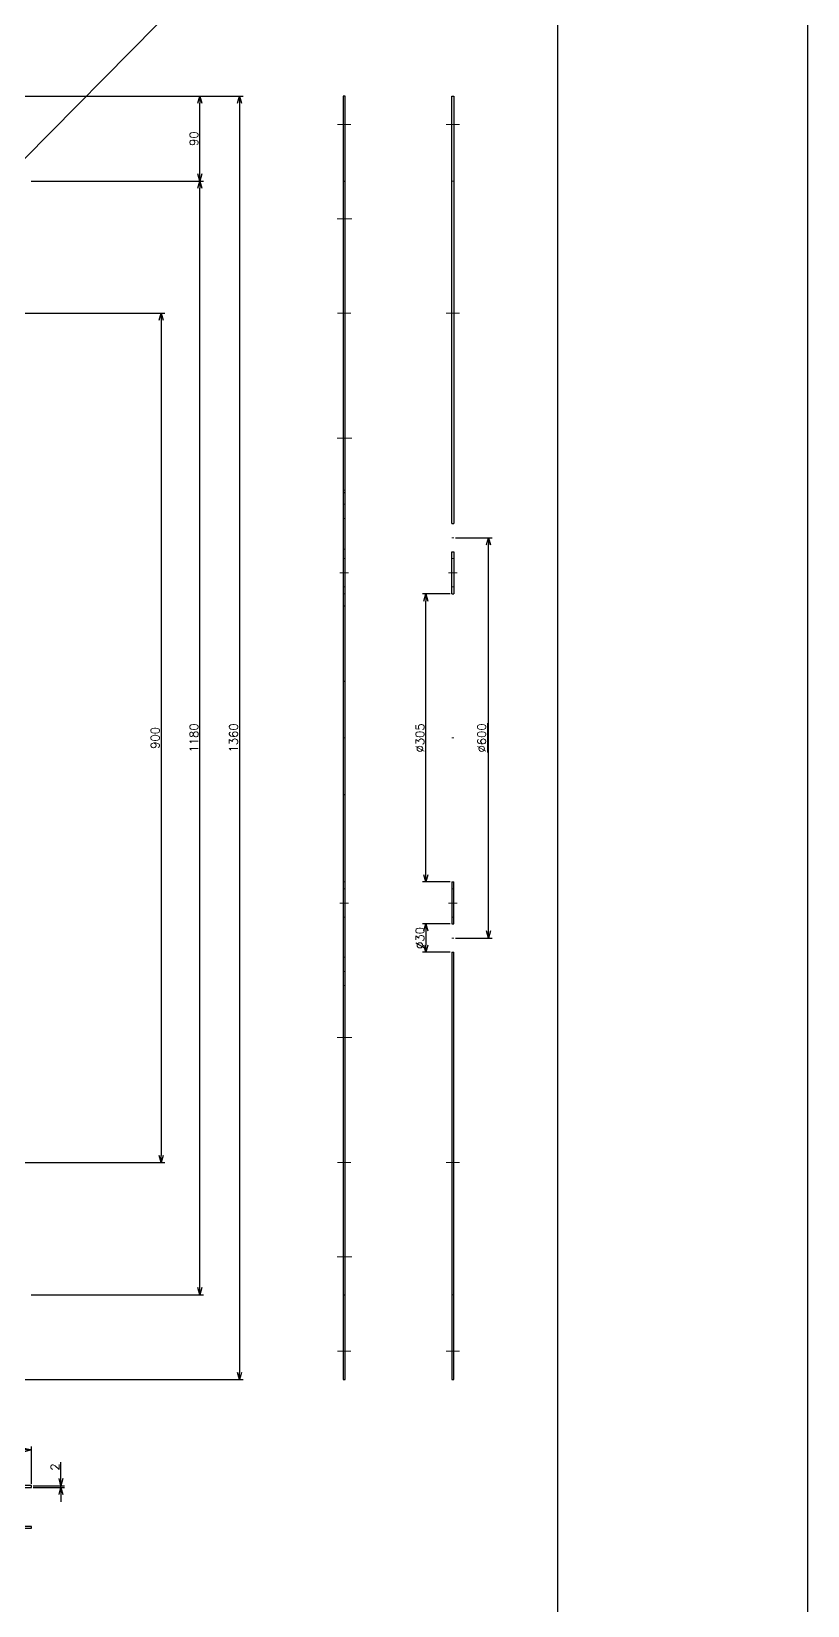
# Model space of a CAD drawing. Header units: millimetres. Extents: x -16130 to 36813, y -8099 to 27484.
# Drawn here: x 35991 to 36813, y 19036 to 20704 of the extents above; entities that cross this region are included whole.
import ezdxf

# ---------------------------------------------------------------- set-up
doc = ezdxf.new("R2010")
doc.units = ezdxf.units.MM
doc.header["$LTSCALE"] = 6
doc.header["$PDMODE"] = 99
doc.header["$PDSIZE"] = 1
doc.linetypes.add('CENTER2', pattern=[28.575, 19.05, -3.175, 3.175, -3.175])
doc.linetypes.add('HIDDEN', pattern=[9.525, 6.35, -3.175])
for name, color, linetype, lineweight in [('04_HIDDEN', 2, 'HIDDEN', 13), ('05_CENTER', 4, 'CENTER2', 13), ('08_DIM', 3, 'Continuous', 13)]:
    doc.layers.add(name, color=color, linetype=linetype, lineweight=lineweight)
doc.layers.add('10_DRAFT', color=8, linetype='Continuous', lineweight=0, plot=False)
doc.styles.add('KSS_TXT', font='txt.shx', dxfattribs={"bigfont": 'extfont2.shx'})
doc.dimstyles.new('KSS_DIM', dxfattribs={"dimtxt": 3, "dimasz": 2.5, "dimexe": 1.25, "dimexo": 0.625, "dimtad": 1, "dimdsep": 46, "dimtxsty": 'KSS_TXT', "dimblk": 'OPEN30', "dimcen": 0, "dimazin": 2, "dimtfac": 0.75, "dimtmove": 0, "dimatfit": 3, "dimldrblk": 'OPEN30', "dimfxl": 1, "dimtolj": 1, "dimarcsym": 0})

# ---------------------------------------------------------------- blocks, each defined once
blk = doc.blocks.new('A$C5A4A6E18_1_1')
at = {"color": 0}
for p, q in [((-2, 590), (0, 590)), ((-2, -590), (0, -590))]:
    blk.add_line(p, q, dxfattribs=at)
at = {"color": 252}
for p, q in [((-2, 260), (0, 260)), ((-2, 140), (0, 140)), ((-2, 60), (0, 60)), ((-2, -60), (0, -60))]:
    blk.add_line(p, q, dxfattribs=at)
at = {"color": 0}
blk.add_lwpolyline([(0, -680), (0, 680), (-2, 680), (-2, -680)], close=True, dxfattribs=at)
at = {"layer": '04_HIDDEN'}
for p, q in [((-2, 262.5), (0, 262.5)), ((-2, 232.5), (0, 232.5)), ((-2, 190), (0, 190)), ((-2, 160), (0, 160)), ((-2, 152.5), (0, 152.5)), ((-2, -152.5), (0, -152.5)), ((-2, -160), (0, -160)), ((-2, -190), (0, -190)), ((-2, -232.5), (0, -232.5)), ((-2, -262.5), (0, -262.5))]:
    blk.add_line(p, q, dxfattribs=at)
at = {"layer": '05_CENTER'}
for p, q in [((6.1, 650), (-8.1, 650)), ((6.1, 450), (-8.1, 450)), ((-5.6, 175), (3.6, 175)), ((-5.6, -175), (3.6, -175)), ((6.1, -450), (-8.1, -450)), ((6.1, -650), (-8.1, -650))]:
    blk.add_line(p, q, dxfattribs=at)
at = {"layer": '05_CENTER', "color": 9}
for p, q in [((-8.4, 549.9), (7.2, 549.9)), ((-8.4, 317.5), (7.2, 317.5)), ((-8.4, -317.5), (7.2, -317.5)), ((-8.4, -549.9), (7.2, -549.9))]:
    blk.add_line(p, q, dxfattribs=at)
at = {"layer": '10_DRAFT'}
for p, q in [((-2, 247.5), (0, 247.5)), ((-2, 200), (0, 200)), ((-2, 0), (0, 0)), ((-2, -247.5), (0, -247.5))]:
    blk.add_line(p, q, dxfattribs=at)
blk = doc.blocks.new('A$C76434E7E_1_1')
at = {"color": 252}
for p, q in [((210, 2), (210, 0)), ((330, 2), (330, 0))]:
    blk.add_line(p, q, dxfattribs=at)
at = {"color": 0}
blk.add_line((590, 0), (590, 2), dxfattribs=at)
blk.add_lwpolyline([(-590, 0), (680, 0), (680, 2), (-590, 2)], close=True, dxfattribs=at)
at = {"layer": '04_HIDDEN', "color": 254}
for p, q in [((-554.5, 2), (-554.5, 0)), ((-434.5, 2), (-434.5, 0))]:
    blk.add_line(p, q, dxfattribs=at)
at = {"layer": '04_HIDDEN'}
for p, q in [((-262.5, 2), (-262.5, 0)), ((-232.5, 2), (-232.5, 0)), ((-190, 2), (-190, 0)), ((-160, 2), (-160, 0)), ((-152.5, 2), (-152.5, 0)), ((152.5, 2), (152.5, 0)), ((160, 2), (160, 0)), ((190, 2), (190, 0)), ((232.5, 2), (232.5, 0)), ((262.5, 2), (262.5, 0))]:
    blk.add_line(p, q, dxfattribs=at)
at = {"layer": '05_CENTER', "color": 9}
for p, q in [((-549.9, 8.4), (-549.9, -7.2)), ((-317.5, 8.4), (-317.5, -7.2)), ((317.5, 8.4), (317.5, -7.2)), ((549.9, 8.4), (549.9, -7.2))]:
    blk.add_line(p, q, dxfattribs=at)
at = {"layer": '05_CENTER'}
for p, q in [((-450, -6.1), (-450, 8.1)), ((-175, 5.6), (-175, -3.6)), ((175, 5.6), (175, -3.6)), ((450, -6.1), (450, 8.1)), ((650, -6.1), (650, 8.1))]:
    blk.add_line(p, q, dxfattribs=at)
at = {"layer": '10_DRAFT'}
for p, q in [((-494.5, 2), (-494.5, 0)), ((-247.5, 2), (-247.5, 0)), ((0, 2), (0, 0)), ((247.5, 2), (247.5, 0)), ((270, 2), (270, 0))]:
    blk.add_line(p, q, dxfattribs=at)
blk = doc.blocks.new('_Open30')
at = {"color": 0, "linetype": 'ByBlock', "lineweight": -2}
for p, q in [((-1, 0.27), (0, 0)), ((0, 0), (-1, -0.27)), ((0, 0), (-1, 0))]:
    blk.add_line(p, q, dxfattribs=at)
blk = doc.blocks.new('*D1866')
at = {"layer": '08_DIM', "color": 0, "lineweight": -2, "transparency": 16777216}
for p, q in [((36022.4, 19170.1), (36022.4, 19187.4)), ((35993, 19162.6), (36026.1, 19162.6)), ((35993, 19160.6), (36026.1, 19160.6)), ((36022.4, 19160.6), (36022.4, 19162.6)), ((36022.4, 19153.1), (36022.4, 19145.6))]:
    blk.add_line(p, q, dxfattribs=at)
at = {"layer": 'Defpoints', "color": 0, "transparency": 16777216}
for p in [(35991.2, 19162.6), (35991.2, 19160.6), (36022.4, 19162.6)]:
    blk.add_point(p, dxfattribs=at)
at = {"layer": '08_DIM', "color": 0, "lineweight": -2, "transparency": 16777216, "xscale": 7.5, "yscale": 7.5, "zscale": 7.5}
for p, rotation in [((36022.4, 19162.6), 270), ((36022.4, 19160.6), 90)]:
    blk.add_blockref('_Open30', p, dxfattribs=dict(at, rotation=rotation))
at = {"layer": '08_DIM', "color": 0, "transparency": 16777216, "insert": (36016, 19182.5), "char_height": 9, "attachment_point": 5, "rotation": 90, "style": 'KSS_TXT'}
blk.add_mtext('\\A1;2', dxfattribs=at)
blk = doc.blocks.new('*D1871')
at = {"layer": '08_DIM', "color": 0, "lineweight": -2, "transparency": 16777216}
for p, q in [((35973.4, 20405), (36132.3, 20405)), ((36128.6, 20397.5), (36128.6, 19512.5)), ((35973.4, 19505), (36132.3, 19505))]:
    blk.add_line(p, q, dxfattribs=at)
at = {"layer": 'Defpoints', "color": 0, "transparency": 16777216}
for p in [(35971.5, 20405), (35971.5, 19505), (36128.6, 19505)]:
    blk.add_point(p, dxfattribs=at)
at = {"layer": '08_DIM', "color": 0, "lineweight": -2, "transparency": 16777216, "xscale": 7.5, "yscale": 7.5, "zscale": 7.5}
for p, rotation in [((36128.6, 20405), 90), ((36128.6, 19505), 270)]:
    blk.add_blockref('_Open30', p, dxfattribs=dict(at, rotation=rotation))
at = {"layer": '08_DIM', "color": 0, "transparency": 16777216, "insert": (36122.2, 19955), "char_height": 9, "attachment_point": 5, "rotation": 90, "style": 'KSS_TXT'}
blk.add_mtext('\\A1;900', dxfattribs=at)
blk = doc.blocks.new('*D1872')
at = {"layer": '08_DIM', "color": 0, "lineweight": -2, "transparency": 16777216}
for p, q in [((35991, 20545), (36173.4, 20545)), ((36169.6, 19372.5), (36169.6, 20537.5)), ((35991, 19365), (36173.4, 19365))]:
    blk.add_line(p, q, dxfattribs=at)
at = {"layer": 'Defpoints', "color": 0, "transparency": 16777216}
for p in [(35989.2, 20545), (36169.6, 20545), (35989.2, 19365)]:
    blk.add_point(p, dxfattribs=at)
at = {"layer": '08_DIM', "color": 0, "lineweight": -2, "transparency": 16777216, "xscale": 7.5, "yscale": 7.5, "zscale": 7.5}
for p, rotation in [((36169.6, 20545), 90), ((36169.6, 19365), 270)]:
    blk.add_blockref('_Open30', p, dxfattribs=dict(at, rotation=rotation))
at = {"layer": '08_DIM', "color": 0, "transparency": 16777216, "insert": (36163.3, 19955), "char_height": 9, "attachment_point": 5, "rotation": 90, "style": 'KSS_TXT'}
blk.add_mtext('\\A1;1180', dxfattribs=at)
blk = doc.blocks.new('*D1873')
at = {"layer": '08_DIM', "color": 0, "lineweight": -2, "transparency": 16777216}
for p, q in [((35901, 20635), (36215.3, 20635)), ((36211.6, 20627.5), (36211.6, 19282.5)), ((35901, 19275), (36215.3, 19275))]:
    blk.add_line(p, q, dxfattribs=at)
at = {"layer": 'Defpoints', "color": 0, "transparency": 16777216}
for p in [(35899.2, 20635), (35899.2, 19275), (36211.6, 19275)]:
    blk.add_point(p, dxfattribs=at)
at = {"layer": '08_DIM', "color": 0, "lineweight": -2, "transparency": 16777216, "xscale": 7.5, "yscale": 7.5, "zscale": 7.5}
for p, rotation in [((36211.6, 20635), 90), ((36211.6, 19275), 270)]:
    blk.add_blockref('_Open30', p, dxfattribs=dict(at, rotation=rotation))
at = {"layer": '08_DIM', "color": 0, "transparency": 16777216, "insert": (36205.2, 19955), "char_height": 9, "attachment_point": 5, "rotation": 90, "style": 'KSS_TXT'}
blk.add_mtext('\\A1;1360', dxfattribs=at)
blk = doc.blocks.new('*D1874')
at = {"layer": '08_DIM', "color": 0, "lineweight": -2, "transparency": 16777216}
for p, q in [((35901, 20635), (36173.4, 20635)), ((36169.6, 20552.5), (36169.6, 20627.5)), ((35991, 20545), (36173.4, 20545))]:
    blk.add_line(p, q, dxfattribs=at)
at = {"layer": 'Defpoints', "color": 0, "transparency": 16777216}
for p in [(35899.2, 20635), (36169.6, 20635), (35989.2, 20545)]:
    blk.add_point(p, dxfattribs=at)
at = {"layer": '08_DIM', "color": 0, "lineweight": -2, "transparency": 16777216, "xscale": 7.5, "yscale": 7.5, "zscale": 7.5}
for p, rotation in [((36169.6, 20635), 90), ((36169.6, 20545), 270)]:
    blk.add_blockref('_Open30', p, dxfattribs=dict(at, rotation=rotation))
at = {"layer": '08_DIM', "color": 0, "transparency": 16777216, "insert": (36163.3, 20590), "char_height": 9, "attachment_point": 5, "rotation": 90, "style": 'KSS_TXT'}
blk.add_mtext('\\A1;90', dxfattribs=at)
blk = doc.blocks.new('A$C69D85121_1_1')
at = {"color": 0}
blk.add_line((590, 0), (590, 2), dxfattribs=at)
for points in [[(-554.5, 2), (-590, 2), (-590, 0), (-554.5, 0)], [(-315, 2), (-434.5, 2)], [(-434.5, 0), (-315, 0)], [(-152.5, 2), (-285, 2)], [(-285, 0), (-152.5, 0)], [(285, 2), (152.5, 2)], [(152.5, 0), (285, 0)], [(315, 0), (680, 0), (680, 2), (315, 2)]]:
    blk.add_lwpolyline(points, dxfattribs=at)
at = {"layer": '04_HIDDEN', "color": 254}
for p, q in [((-554.5, 2), (-554.5, 0)), ((-434.5, 2), (-434.5, 0))]:
    blk.add_line(p, q, dxfattribs=at)
at = {"layer": '04_HIDDEN'}
for p, q in [((-315, 2), (-315, 0)), ((-285, 2), (-285, 0)), ((-190, 2), (-190, 0)), ((-160, 2), (-160, 0)), ((-152.5, 2), (-152.5, 0)), ((152.5, 2), (152.5, 0)), ((160, 2), (160, 0)), ((190, 2), (190, 0)), ((285, 2), (285, 0)), ((315, 2), (315, 0))]:
    blk.add_line(p, q, dxfattribs=at)
at = {"layer": '05_CENTER'}
for p, q in [((-175, 5.6), (-175, -3.6)), ((175, 5.6), (175, -3.6)), ((450, -6.1), (450, 8.1)), ((650, -6.1), (650, 8.1))]:
    blk.add_line(p, q, dxfattribs=at)
at = {"layer": '10_DRAFT'}
for p, q in [((-494.5, 2), (-494.5, 0)), ((-300, 2), (-300, 0)), ((0, 2), (0, 0)), ((300, 2), (300, 0))]:
    blk.add_line(p, q, dxfattribs=at)
blk = doc.blocks.new('A$C11093AEF_1_1')
at = {"color": 0}
for p, q in [((-2, 227.1), (0, 227.1)), ((-2, 197.1), (0, 197.1)), ((-2, 152.5), (0, 152.5)), ((-2, -152.5), (0, -152.5)), ((-2, -197.1), (0, -197.1)), ((-2, -227.1), (0, -227.1))]:
    blk.add_line(p, q, dxfattribs=at)
for points in [[(-2, 227.1), (-2, 680), (0, 680), (0, 227.1)], [(-2, 152.5), (-2, 197.1)], [(0, 197.1), (0, 152.5)], [(-2, -152.5), (-2, -197.1)], [(0, -197.1), (0, -152.5)], [(-2, -227.1), (-2, -680), (0, -680), (0, -227.1)]]:
    blk.add_lwpolyline(points, dxfattribs=at)
at = {"layer": '04_HIDDEN'}
for p, q in [((-2, 590), (0, 590)), ((-2, 190), (0, 190)), ((-2, 160), (0, 160)), ((-2, -160), (0, -160)), ((-2, -190), (0, -190)), ((-2, -590), (0, -590))]:
    blk.add_line(p, q, dxfattribs=at)
at = {"layer": '05_CENTER'}
for p, q in [((6.1, 650), (-8.1, 650)), ((6.1, 450), (-8.1, 450)), ((-5.6, 175), (3.6, 175)), ((-5.6, -175), (3.6, -175)), ((6.1, -450), (-8.1, -450)), ((6.1, -650), (-8.1, -650))]:
    blk.add_line(p, q, dxfattribs=at)
at = {"layer": '10_DRAFT'}
for p, q in [((-2, 212.1), (0, 212.1)), ((-2, 0), (0, 0)), ((-2, -212.1), (0, -212.1))]:
    blk.add_line(p, q, dxfattribs=at)
blk = doc.blocks.new('*D2592')
at = {"layer": '08_DIM', "color": 0, "lineweight": -2, "transparency": 16777216}
for p, q in [((36434.7, 20107.5), (36405.3, 20107.5)), ((36409, 19810), (36409, 20100)), ((36434.7, 19802.5), (36405.3, 19802.5))]:
    blk.add_line(p, q, dxfattribs=at)
at = {"layer": 'Defpoints', "color": 0, "transparency": 16777216}
for p in [(36409, 20107.5), (36436.6, 20107.5), (36436.6, 19802.5)]:
    blk.add_point(p, dxfattribs=at)
at = {"layer": '08_DIM', "color": 0, "lineweight": -2, "transparency": 16777216, "xscale": 7.5, "yscale": 7.5, "zscale": 7.5}
for p, rotation in [((36409, 20107.5), 90), ((36409, 19802.5), 270)]:
    blk.add_blockref('_Open30', p, dxfattribs=dict(at, rotation=rotation))
at = {"layer": '08_DIM', "color": 0, "transparency": 16777216, "insert": (36402.7, 19955), "char_height": 9, "attachment_point": 5, "rotation": 90, "style": 'KSS_TXT'}
blk.add_mtext('\\A1;%%C305', dxfattribs=at)
blk = doc.blocks.new('*D2593')
at = {"layer": '08_DIM', "color": 0, "lineweight": -2, "transparency": 16777216}
for p, q in [((36434.7, 19757.9), (36405.3, 19757.9)), ((36409, 19750.4), (36409, 19735.4)), ((36434.7, 19727.9), (36405.3, 19727.9))]:
    blk.add_line(p, q, dxfattribs=at)
at = {"layer": 'Defpoints', "color": 0, "transparency": 16777216}
for p in [(36436.6, 19757.9), (36409, 19727.9), (36436.6, 19727.9)]:
    blk.add_point(p, dxfattribs=at)
at = {"layer": '08_DIM', "color": 0, "lineweight": -2, "transparency": 16777216, "xscale": 7.5, "yscale": 7.5, "zscale": 7.5}
for p, rotation in [((36409, 19757.9), 90), ((36409, 19727.9), 270)]:
    blk.add_blockref('_Open30', p, dxfattribs=dict(at, rotation=rotation))
at = {"layer": '08_DIM', "color": 0, "transparency": 16777216, "insert": (36402.7, 19742.9), "char_height": 9, "attachment_point": 5, "rotation": 90, "style": 'KSS_TXT'}
blk.add_mtext('\\A1;%%C30', dxfattribs=at)
blk = doc.blocks.new('*D2594')
at = {"layer": '08_DIM', "color": 0, "lineweight": -2, "transparency": 16777216}
for p, q in [((36440.5, 20167.1), (36479.1, 20167.1)), ((36475.4, 19750.4), (36475.4, 20159.6)), ((36440.5, 19742.9), (36479.1, 19742.9))]:
    blk.add_line(p, q, dxfattribs=at)
at = {"layer": 'Defpoints', "color": 0, "transparency": 16777216}
for p in [(36438.6, 20167.1), (36475.4, 20167.1), (36438.6, 19742.9)]:
    blk.add_point(p, dxfattribs=at)
at = {"layer": '08_DIM', "color": 0, "lineweight": -2, "transparency": 16777216, "xscale": 7.5, "yscale": 7.5, "zscale": 7.5}
for p, rotation in [((36475.4, 20167.1), 90), ((36475.4, 19742.9), 270)]:
    blk.add_blockref('_Open30', p, dxfattribs=dict(at, rotation=rotation))
at = {"layer": '08_DIM', "color": 0, "transparency": 16777216, "insert": (36468.1, 19955), "char_height": 9, "attachment_point": 5, "rotation": 90, "style": 'KSS_TXT'}
blk.add_mtext('\\A1;\\L%%C600', dxfattribs=at)
blk = doc.blocks.new('*D3396')
at = {"layer": '08_DIM', "color": 0, "lineweight": -2, "transparency": 16777216}
for p, q in [((35581.2, 19164.5), (35581.2, 19204.2)), ((35588.7, 19200.5), (35983.7, 19200.5)), ((35991.2, 19164.5), (35991.2, 19204.2))]:
    blk.add_line(p, q, dxfattribs=at)
at = {"layer": 'Defpoints', "color": 0, "transparency": 16777216}
for p in [(35991.2, 19200.5), (35581.2, 19162.6), (35991.2, 19162.6)]:
    blk.add_point(p, dxfattribs=at)
at = {"layer": '08_DIM', "color": 0, "lineweight": -2, "transparency": 16777216, "xscale": 7.5, "yscale": 7.5, "zscale": 7.5, "rotation": 180}
blk.add_blockref('_Open30', (35581.2, 19200.5), dxfattribs=at)
at = {"layer": '08_DIM', "color": 0, "lineweight": -2, "transparency": 16777216, "xscale": 7.5, "yscale": 7.5, "zscale": 7.5}
blk.add_blockref('_Open30', (35991.2, 19200.5), dxfattribs=at)
at = {"layer": '08_DIM', "color": 0, "transparency": 16777216, "insert": (35786.2, 19206.9), "char_height": 9, "attachment_point": 5, "style": 'KSS_TXT'}
blk.add_mtext('\\A1;410', dxfattribs=at)

msp = doc.modelspace()

# ---------------------------------------------------------------- linework, layer by layer
at = {"color": 2}
msp.add_line((36210.03816, 20797.95334), (34479.76486, 19045.72796), dxfattribs=at)
for points in [[(36813.30337, 12196.5069), (26029.08545, 12196.5069), (26029.08545, 21546.28714), (36813.30337, 21546.28714)], [(31882.22443, 20919.96385), (36548.3499, 20919.96385), (36548.3499, 16789.19417), (31882.22443, 16789.19417)]]:
    msp.add_lwpolyline(points, close=True, dxfattribs=at)

# ---------------------------------------------------------------- block references
for name, p in [('A$C5A4A6E18_1_1', (36323.36965, 19955.00009)), ('A$C11093AEF_1_1', (36438.58592, 19955.00009)), ('A$C76434E7E_1_1', (35311.17292, 19160.63835)), ('A$C69D85121_1_1', (35311.17292, 19117.45751))]:
    msp.add_blockref(name, p)

# ---------------------------------------------------------------- dimensions: what is measured, and where the dimension line sits
at = {"layer": '08_DIM'}
for base, p1, p2, picture, middle in [((36211.59416, 19275.00009), (35899.17292, 20635.00009), (35899.17292, 19275.00009), '*D1873', (36205.21916, 19955.00009)), ((36169.63351, 20635.00009), (35989.17292, 20545.00009), (35899.17292, 20635.00009), '*D1874', (36163.25851, 20590.00009)), ((36169.63351, 20545.00009), (35989.17292, 19365.00009), (35989.17292, 20545.00009), '*D1872', (36163.25851, 19955.00009)), ((36128.58118, 19505.00009), (35971.50501, 20405.00009), (35971.50501, 19505.00009), '*D1871', (36122.20618, 19955.00009)), ((36022.39949, 19162.63835), (35991.17292, 19160.63835), (35991.17292, 19162.63835), '*D1866', (36016.02449, 19182.51335))]:
    dim = msp.add_linear_dim(base=base, p1=p1, p2=p2, angle=90, dimstyle='KSS_DIM', override={"dimscale": 3}, dxfattribs=at)
    dim.commit()
    dim.dimension.update_dxf_attribs({"geometry": picture, "text_midpoint": middle})
for base, p1, p2, text, picture, middle in [((36475.38393, 20167.13212), (36438.58592, 19742.86806), (36438.58592, 20167.13212), '\\L%%C600', '*D2594', (36468.10893, 19955.00009)), ((36409.0348, 20107.50009), (36436.58592, 19802.50009), (36436.58592, 20107.50009), '%%C<>', '*D2592', (36402.65355, 19955.00009)), ((36409.0348, 19727.86806), (36436.58592, 19757.86806), (36436.58592, 19727.86806), '%%C<>', '*D2593', (36402.6598, 19742.86806))]:
    dim = msp.add_linear_dim(base=base, p1=p1, p2=p2, angle=90, text=text, dimstyle='KSS_DIM', override={"dimscale": 3}, dxfattribs=at)
    dim.commit()
    dim.dimension.update_dxf_attribs({"geometry": picture, "text_midpoint": middle})
at = {"layer": '08_DIM', "color": 1}
dim = msp.add_linear_dim(base=(35991.17292, 19200.47702), p1=(35581.17292, 19162.63835), p2=(35991.17292, 19162.63835), dimstyle='KSS_DIM', override={"dimscale": 3}, dxfattribs=at)
dim.commit()
dim.dimension.update_dxf_attribs({"geometry": '*D3396', "text_midpoint": (35786.17292, 19206.85202)})

doc.saveas('drawing.dxf')
